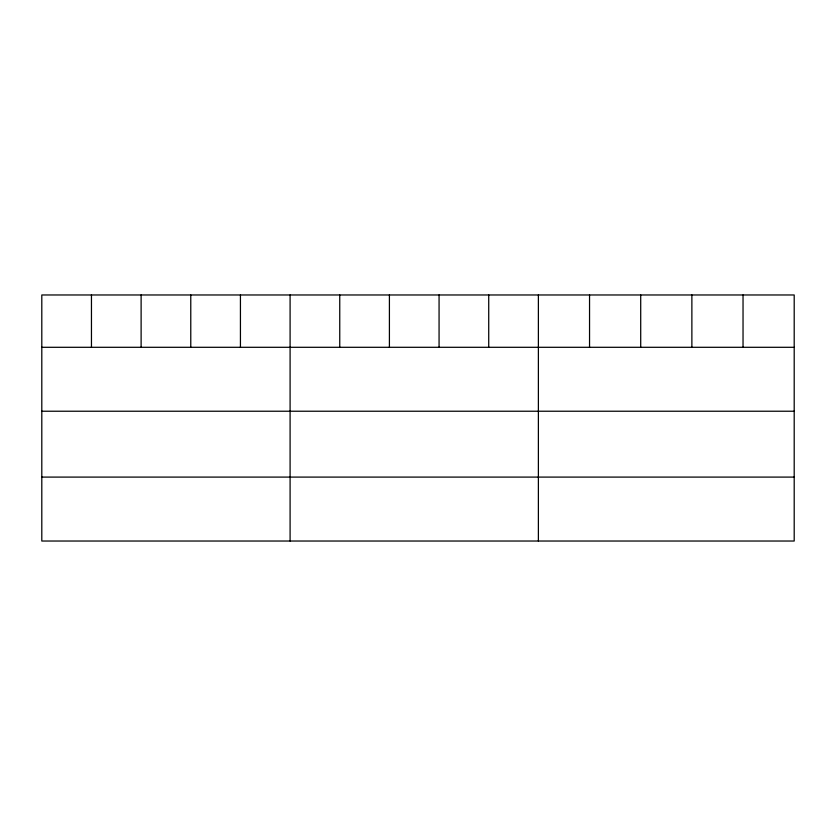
<?xml version="1.0" encoding="UTF-8"?>
<svg xmlns="http://www.w3.org/2000/svg" width="836" height="836" viewBox="0 0 836 836"><rect width="100%" height="100%" fill="white"/><g stroke="black" fill="none" stroke-linecap="round" stroke-linejoin="round"><path stroke-width="1.25" d="M794.2 347.295L794.2 541.028L41.8 541.028L41.8 294.972L794.2 294.972L794.2 347.295L41.8 347.295M41.8 411.228L794.2 411.228M41.8 477.095L794.2 477.095M743.037 294.972L743.037 347.295M691.874 294.972L691.874 347.295M640.71 294.972L640.71 347.295M589.547 294.972L589.547 347.295M538.384 294.972L538.384 541.028M488.726 294.972L488.726 347.295M439.067 294.972L439.067 347.295M389.409 294.972L389.409 347.295M339.75 294.972L339.75 347.295M290.092 294.972L290.092 541.028M240.434 294.972L240.434 347.295M190.775 294.972L190.775 347.295M141.117 294.972L141.117 347.295M91.458 294.972L91.458 347.295"/></g></svg>
